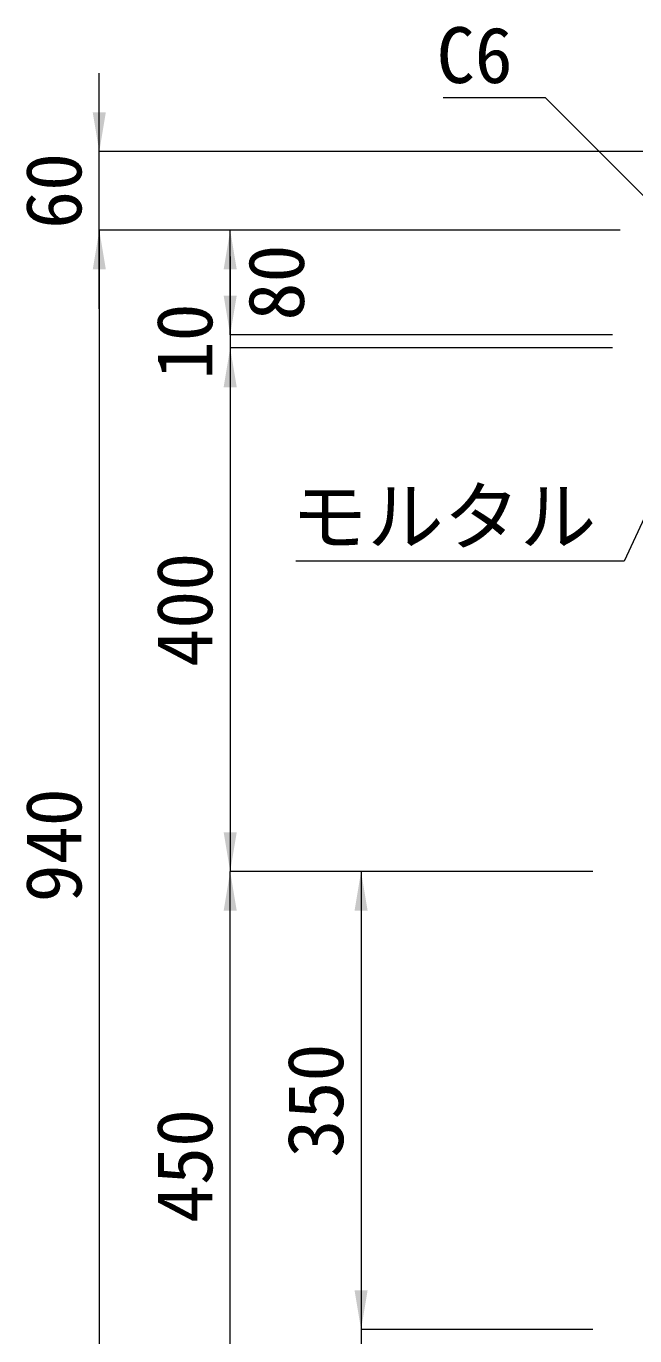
# Model space of a CAD drawing. Units: millimetres at full size. Extents: x -1934 to 78146, y -143454 to -112471.
# Drawn here: x 48384 to 48849, y -133140 to -132140 of the extents above; entities that cross this region are included whole.
import ezdxf
from ezdxf.enums import TextEntityAlignment as Align

# ---------------------------------------------------------------- set-up
doc = ezdxf.new("R2010")
doc.units = ezdxf.units.MM
doc.header["$LTSCALE"] = 23
doc.layers.add('寸法線', color=7, linetype='Continuous', lineweight=13)
doc.layers.add('引出線', color=4, linetype='Continuous', lineweight=13)
doc.styles.add('ＭＳ ゴシック', font='')
doc.styles.get('ＭＳ ゴシック').set_extended_font_data('MS Gothic')

# ---------------------------------------------------------------- blocks, each defined once
blk = doc.blocks.new('filled_arrow')
at = {"color": 0, "linetype": 'Continuous', "lineweight": -2}
blk.add_solid([(7.5, 1.25), (0, 0), (7.5, -1.25)], dxfattribs=at)

msp = doc.modelspace()

# ---------------------------------------------------------------- linework, layer by layer
at = {"layer": '寸法線'}
for p, q in [((48440.14, -132355.71), (48440.14, -132175.71)), ((49114.61, -132235.71), (48440.14, -132235.71)), ((48838.11, -132295.71), (48440.14, -132295.71)), ((48440.14, -132295.71), (48440.14, -133235.71)), ((48838.11, -132295.71), (48440.14, -132295.71)), ((48540.14, -132375.71), (48540.14, -132295.71)), ((48838.11, -132295.71), (48540.14, -132295.71)), ((48540.14, -132315.71), (48540.14, -132445.71)), ((48832.11, -132375.71), (48540.14, -132375.71)), ((48832.11, -132375.71), (48540.14, -132375.71)), ((48540.14, -132385.71), (48540.14, -132785.72)), ((48832.11, -132385.71), (48540.14, -132385.71)), ((48817.11, -132385.71), (48540.14, -132385.71)), ((48540.14, -133235.71), (48540.14, -132785.72)), ((48817.11, -132785.72), (48540.14, -132785.72)), ((48817.11, -132785.72), (48540.14, -132785.72)), ((48640.14, -132785.72), (48640.14, -133135.71)), ((48817.11, -132785.72), (48640.14, -132785.72)), ((48640.14, -133075.71), (48640.14, -133295.71)), ((48817.11, -133135.71), (48640.14, -133135.71)), ((48817.11, -133135.71), (48640.14, -133135.71))]:
    msp.add_line(p, q, dxfattribs=at)
at = {"layer": '引出線'}
for points in [[(48885.11, -132298.71), (48780.95, -132194.55), (48702.95, -132194.55)], [(48917.11, -132385.71), (48841.17, -132548.57), (48590.26, -132548.57)]]:
    msp.add_lwpolyline(points, dxfattribs=at)

# ---------------------------------------------------------------- block references
at = {"layer": '寸法線', "xscale": 4, "yscale": 4}
for p, rotation in [((48440.14, -132235.71), 90), ((48440.14, -132295.71), 270), ((48440.14, -132295.71), 270), ((48540.14, -132295.71), 270), ((48540.14, -132375.71), 90), ((48540.14, -132375.71), 90), ((48540.14, -132385.71), 270), ((48540.14, -132385.71), 270), ((48540.14, -132785.72), 90), ((48540.14, -132785.72), 270), ((48640.14, -132785.72), 270), ((48640.14, -133135.71), 90), ((48640.14, -133135.71), 90)]:
    msp.add_blockref('filled_arrow', p, dxfattribs=dict(at, rotation=rotation))

# ---------------------------------------------------------------- texts
at = {"layer": '寸法線', "style": 'ＭＳ ゴシック'}
for s, p in [('60', (48405.14, -132265.71)), ('80', (48575.14, -132335.71)), ('10', (48505.14, -132380.71)), ('400', (48505.14, -132585.72)), ('940', (48405.14, -132765.71)), ('350', (48605.14, -132960.71)), ('450', (48505.14, -133010.71))]:
    msp.add_text(s, height=42.72, rotation=90, dxfattribs=at).set_placement(p, align=Align.MIDDLE_CENTER)
at = {"layer": '引出線', "style": 'ＭＳ ゴシック'}
msp.add_text('C6', height=42.72, dxfattribs=at).set_placement((48755.95, -132140.55), align=Align.TOP_RIGHT)
msp.add_text('モルタル', height=42.72, dxfattribs=at).set_placement((48703.21, -132492.97), align=Align.TOP_CENTER)

doc.saveas('drawing.dxf')
